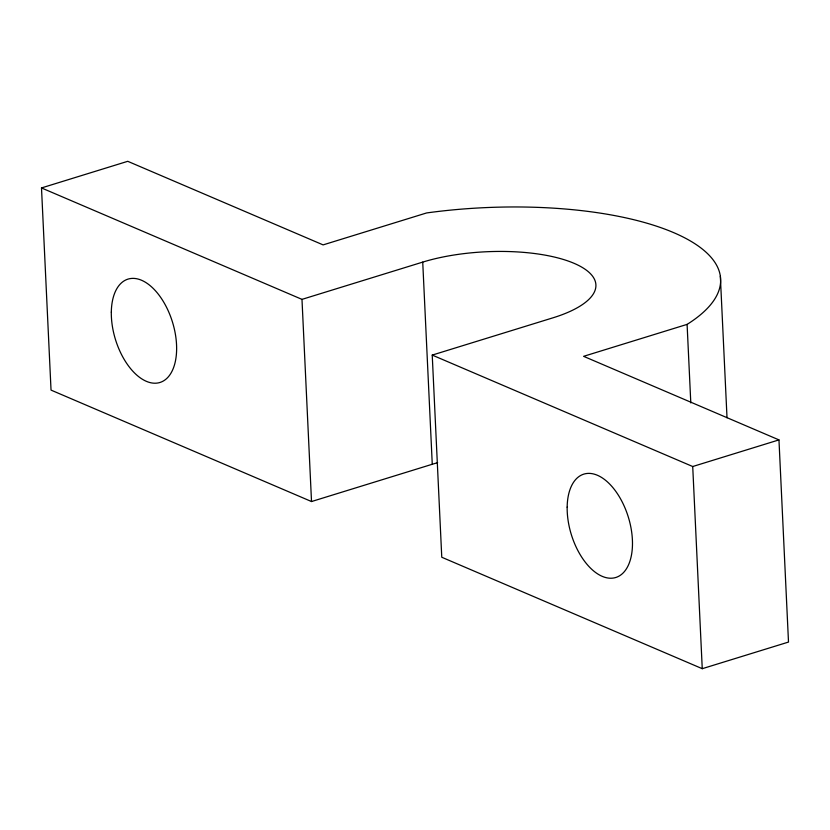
<?xml version="1.0" encoding="UTF-8"?>
<svg xmlns="http://www.w3.org/2000/svg" width="830" height="830" viewBox="0 0 830 830"><rect width="100%" height="100%" fill="white"/><g stroke="black" fill="none" stroke-linecap="round" stroke-linejoin="round"><path stroke-width="1.25" d="M437.638 462.694A108.18 38.242 -2.7 0 0 432.264 464.261L311.52 501.538L51.035 390.1L41.5 187.933L127.747 161.31L323.109 244.892L426.61 212.947A233.023 82.367 -2.7 0 1 673.638 232.618A233.023 82.367 -2.7 0 1 687.095 324.385L690.799 402.924M41.5 187.933L301.985 299.371L422.729 262.104A108.18 38.242 -2.7 0 1 574.101 263.338A108.18 38.242 -2.7 0 1 552.977 317.817L432.233 355.084L441.768 557.252L702.253 668.69L788.5 642.067L778.965 439.9L583.604 356.329L687.095 324.385M432.233 355.084L692.718 466.522L778.965 439.9M720.336 276.12L727.018 417.76M692.718 466.522L702.253 668.69M422.729 262.104L432.264 464.261M301.985 299.371L311.52 501.538M567.16 507.151A54.085 29.807 72.8 0 0 615.497 577.576A54.085 29.807 72.8 0 0 616.752 492.73A54.085 29.807 72.8 0 0 567.16 507.151M111.313 312.132A54.085 29.807 72.8 0 0 159.64 382.568A54.085 29.807 72.8 0 0 160.896 297.711A54.085 29.807 72.8 0 0 111.313 312.132"/></g></svg>
